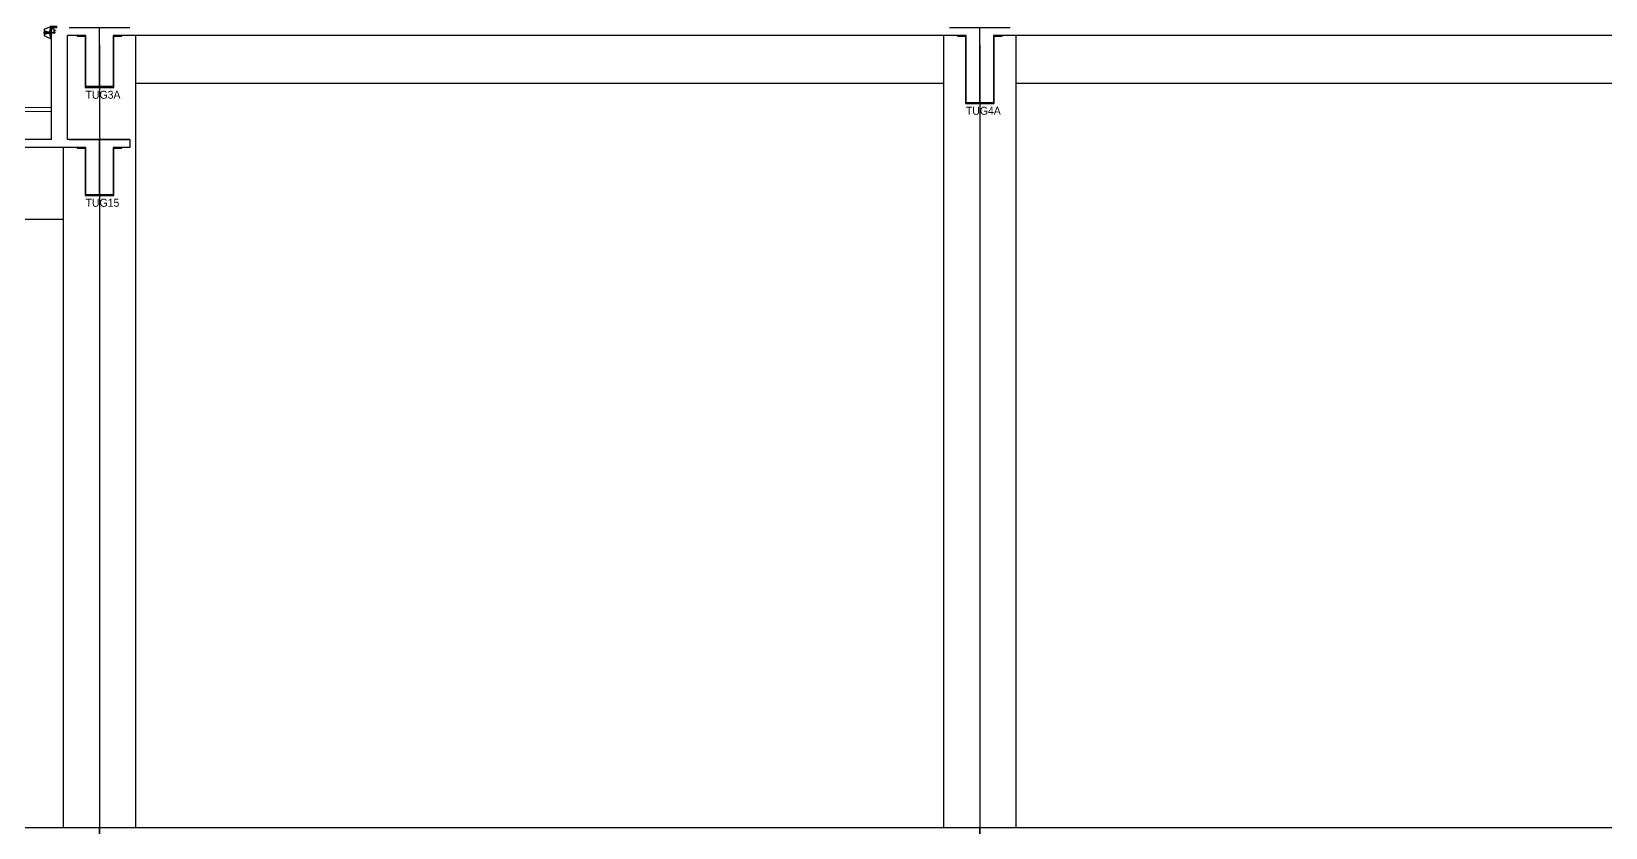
# Model space of a CAD drawing. Extents: x 152195838 to 323921156, y 365159662 to 730681027.
# Drawn here: x 161291657 to 161311325, y 365212063 to 365222013 of the extents above; entities that cross this region are included whole.
import ezdxf
from ezdxf.enums import TextEntityAlignment as Align

# ---------------------------------------------------------------- set-up
doc = ezdxf.new("R2010")
doc.units = 0
doc.header["$MEASUREMENT"] = 0
doc.linetypes.add('CEN', pattern=[63, 60, -1, 1, -1])
doc.layers.get('0').update_dxf_attribs({"linetype": 'CONTINUOUS'})
doc.layers.get('Defpoints').update_dxf_attribs({"linetype": 'CONTINUOUS'})
for name, color, linetype in [('4A.TEC CEN', 1, 'CEN'), ('4A.TEC 마감선 1', 6, 'CONTINUOUS'), ('ELE', 4, 'CONTINUOUS'), ('k-BESTO', 4, 'CONTINUOUS'), ('text', 3, 'CONTINUOUS'), ('㈜SE&C 기둥', 2, 'CONTINUOUS'), ('㈜SE&C 벽체 1', 2, 'CONTINUOUS'), ('㈜SE&C 벽체 4', 7, 'CONTINUOUS')]:
    doc.layers.add(name, color=color, linetype=linetype)
doc.layers.add('DEFPOINT', color=135, linetype='CONTINUOUS', plot=False)
doc.styles.add('돋움', font='')
doc.styles.get('돋움').set_extended_font_data('돋움')

# ---------------------------------------------------------------- blocks, each defined once
blk = doc.blocks.new('zw$B50')
at = {"layer": 'ELE', "color": 8}
for p, q in [((-87, -20), (-14, 11)), ((-87, -20), (-14, 11)), ((69, 11), (-11, 11)), ((-11, 11), (-11, -139)), ((-4, 1), (31, -34)), ((-1, 4), (33, -30)), ((0, 0), (69, 0)), ((0, -139), (0, 0)), ((69, 0), (69, 11)), ((-100, -63), (1, -63)), ((-100, -63), (1, -63)), ((-92, -27), (-92, -98)), ((-92, -27), (-92, -98)), ((-91, -47), (-61, -47)), ((-91, -47), (-61, -47)), ((-91, -57), (-91, -69)), ((-91, -57), (44, -57)), ((-91, -57), (-91, -69)), ((-91, -57), (44, -57)), ((-91, -69), (44, -69)), ((-91, -69), (44, -69)), ((-91, -80), (-61, -80)), ((-91, -80), (-61, -80)), ((-87, -105), (-14, -136)), ((-87, -105), (-14, -136)), ((-83, -49), (-83, -78)), ((-69, -49), (-83, -49)), ((-83, -49), (-83, -78)), ((-69, -49), (-83, -49)), ((-83, -78), (-69, -78)), ((-83, -78), (-69, -78)), ((-69, -49), (-69, -78)), ((-69, -49), (-69, -78)), ((-61, -47), (-61, -80)), ((-61, -47), (-61, -80)), ((-61, -56), (-11, -56)), ((-61, -56), (-11, -56)), ((-61, -70), (-11, -70)), ((-61, -70), (-11, -70)), ((-11, -139), (0, -139)), ((31, -34), (34, -52)), ((33, -30), (52, -33)), ((33, -30), (52, -33)), ((38, -52), (34, -52)), ((38, -52), (34, -52)), ((35, -34), (38, -52)), ((51, -37), (35, -34)), ((44, -57), (44, -69)), ((44, -57), (44, -69)), ((52, -33), (51, -37)), ((52, -33), (51, -37))]:
    blk.add_line(p, q, dxfattribs=at)
for centre, radius, start, end in [((186, -63), 209, 160.1603, 178.5258), ((186, -63), 209, 160.1603, 178.5258), ((-14, 9), 2.49, 0, 110.7723), ((-14, 9), 2.49, 0, 110.7723), ((-84, -27), 7.47, 110.7723, 180), ((-84, -27), 7.47, 110.7723, 180), ((-84, -98), 7.47, 180, 249.574), ((-84, -98), 7.47, 180, 249.574), ((186, -63), 209, 181.8085, 199.8397), ((186, -63), 209, 181.8085, 199.8397), ((-14, -134), 2.49, 249.574, 0), ((-14, -134), 2.49, 249.574, 0)]:
    blk.add_arc(centre, radius, start, end, dxfattribs=at)
blk = doc.blocks.new('A$C9989e60b')
at = {"layer": 'Defpoints'}
for p, q in [((0, 1014), (760, 1014)), ((380, 164), (380, 1014))]:
    blk.add_line(p, q, dxfattribs=at)
at = {"layer": 'k-BESTO'}
for p, q in [((100, 914), (100, 904)), ((210, 914), (100, 914)), ((100, 914), (100, 914)), ((100, 904), (200, 904)), ((200, 904), (200, 164)), ((210, 174), (210, 914)), ((660, 914), (550, 914)), ((550, 914), (550, 174)), ((560, 164), (560, 904)), ((560, 904), (660, 904)), ((660, 904), (660, 914)), ((200, 164), (560, 164)), ((550, 174), (210, 174))]:
    blk.add_line(p, q, dxfattribs=at)
at = {"layer": 'DEFPOINT', "linetype": 'ByBlock', "style": '돋움'}
blk.add_text('TUG4', height=100, dxfattribs=at).set_placement((206, 73), align=Align.MIDDLE_LEFT)
blk = doc.blocks.new('zw$1B78')
at = {"layer": '㈜SE&C 벽체 1'}
blk.add_line((0, 10000, -1667), (102100, 10000, -1667), dxfattribs=at)
at = {"layer": 'ELE'}
for p in [(24120, 8986, -1667), (35120, 8986, -1667)]:
    blk.add_blockref('A$C9989e60b', p, dxfattribs=at)
blk = doc.blocks.new('A$C7c49193b')
at = {"layer": 'Defpoints'}
for p, q in [((0, 865), (760, 865)), ((380, 165), (380, 865))]:
    blk.add_line(p, q, dxfattribs=at)
at = {"layer": 'k-BESTO'}
for p, q in [((100, 765), (100, 755)), ((210, 765), (100, 765)), ((100, 765), (100, 765)), ((100, 755), (200, 755)), ((200, 755), (200, 165)), ((210, 175), (210, 765)), ((660, 765), (550, 765)), ((550, 765), (550, 175)), ((560, 165), (560, 755)), ((560, 755), (660, 755)), ((660, 755), (660, 765)), ((200, 165), (560, 165)), ((550, 175), (210, 175))]:
    blk.add_line(p, q, dxfattribs=at)
at = {"layer": 'DEFPOINT', "linetype": 'ByBlock', "style": '돋움'}
blk.add_text('TUG15', height=100, dxfattribs=at).set_placement((206, 74), align=Align.MIDDLE_LEFT)
blk = doc.blocks.new('A$C5a8f3921')
at = {"layer": 'Defpoints'}
for p, q in [((0, 864), (760, 864)), ((380, 114), (380, 864))]:
    blk.add_line(p, q, dxfattribs=at)
at = {"layer": 'k-BESTO'}
for p, q in [((100, 764), (100, 754)), ((210, 764), (100, 764)), ((100, 764), (100, 764)), ((100, 754), (200, 754)), ((200, 754), (200, 114)), ((210, 124), (210, 764)), ((660, 764), (550, 764)), ((550, 764), (550, 124)), ((560, 114), (560, 754)), ((560, 754), (660, 754)), ((660, 754), (660, 764)), ((200, 114), (560, 114)), ((550, 124), (210, 124))]:
    blk.add_line(p, q, dxfattribs=at)
at = {"layer": 'DEFPOINT', "linetype": 'ByBlock', "style": '돋움'}
blk.add_text('TUG3A', height=100, dxfattribs=at).set_placement((206, 23), align=Align.MIDDLE_LEFT)
blk = doc.blocks.new('zw$4995')
at = {"layer": 'Defpoints'}
for p, q in [((0, 1094), (760, 1094)), ((380, 144), (380, 1094))]:
    blk.add_line(p, q, dxfattribs=at)
at = {"layer": 'k-BESTO'}
for p, q in [((100, 994), (100, 984)), ((210, 994), (100, 994)), ((100, 994), (100, 994)), ((100, 984), (200, 984)), ((200, 984), (200, 144)), ((210, 154), (210, 994)), ((660, 994), (550, 994)), ((550, 994), (550, 154)), ((560, 144), (560, 984)), ((560, 984), (660, 984)), ((660, 984), (660, 994)), ((200, 144), (560, 144)), ((550, 154), (210, 154))]:
    blk.add_line(p, q, dxfattribs=at)
at = {"layer": 'DEFPOINT', "linetype": 'ByBlock', "style": '돋움'}
blk.add_text('TUG4A', height=100, dxfattribs=at).set_placement((206, 53), align=Align.MIDDLE_LEFT)
blk = doc.blocks.new('zw$BC68')
at = {"layer": '4A.TEC 마감선 1', "color": 6, "ltscale": 0.5}
for p, q in [((23850, 9000, -1667), (250, 8750, -1667)), ((23850, 8950, -1667), (250, 8700, -1667))]:
    blk.add_line(p, q, dxfattribs=at)
at = {"layer": '㈜SE&C 기둥', "color": 8, "ltscale": 0.5, "elevation": -1667}
for points in [[(24900, 9900), (24900, 0)], [(35000, 0), (35000, 9900)], [(35900, 9900), (35900, 0)], [(24000, 0), (24000, 8500)]]:
    blk.add_lwpolyline(points, dxfattribs=at)
at = {"layer": '㈜SE&C 벽체 1'}
for p, q in [((23850, 8600, -1667), (23850, 10000, -1667)), ((24050, 8600, -1667), (24050, 9900, -1667)), ((24280, 9900, -1667), (24050, 9900, -1667)), ((35280, 9900, -1667), (24620, 9900, -1667)), ((46280, 9900, -1667), (35620, 9900, -1667)), ((23850, 8600, -1667), (250, 8600, -1667)), ((24280, 8500, -1667), (13620, 8500, -1667)), ((24830, 8600, -1667), (24050, 8600, -1667)), ((24830, 8500, -1667), (24620, 8500, -1667)), ((24830, 8600, -1667), (24830, 8500, -1667))]:
    blk.add_line(p, q, dxfattribs=at)
at = {"layer": '㈜SE&C 벽체 4'}
for p, q in [((35000, 9300, -1667), (24900, 9300, -1667)), ((46000, 9300, -1667), (35900, 9300, -1667)), ((24000, 7600, -1667), (13900, 7600, -1667))]:
    blk.add_line(p, q, dxfattribs=at)
at = {"layer": 'ELE'}
for name, p in [('A$C5a8f3921', (24070, 9136, -1667)), ('zw$4995', (35070, 8906, -1667)), ('A$C7c49193b', (24070, 7735, -1667))]:
    blk.add_blockref(name, p, dxfattribs=at)

msp = doc.modelspace()

# ---------------------------------------------------------------- linework, layer by layer
at = {"layer": '4A.TEC CEN', "color": 8, "ltscale": 500, "flags": 128}
for points in [[(161292506.94, 365253346.04), (161292506.94, 365183761.87)], [(161303506.94, 365253346.04), (161303506.94, 365183761.87)]]:
    msp.add_lwpolyline(points, dxfattribs=at)

# ---------------------------------------------------------------- block references
at = {"lineweight": 0}
msp.add_blockref('zw$B50', (161291906.94, 365222063.33, -208125), dxfattribs=at)
at = {"layer": 'text'}
for name, p in [('zw$BC68', (161268056.94, 365212063.33, 1666.67)), ('zw$1B78', (161268006.94, 365202063.33, 1666.67))]:
    msp.add_blockref(name, p, dxfattribs=at)

doc.saveas('drawing.dxf')
